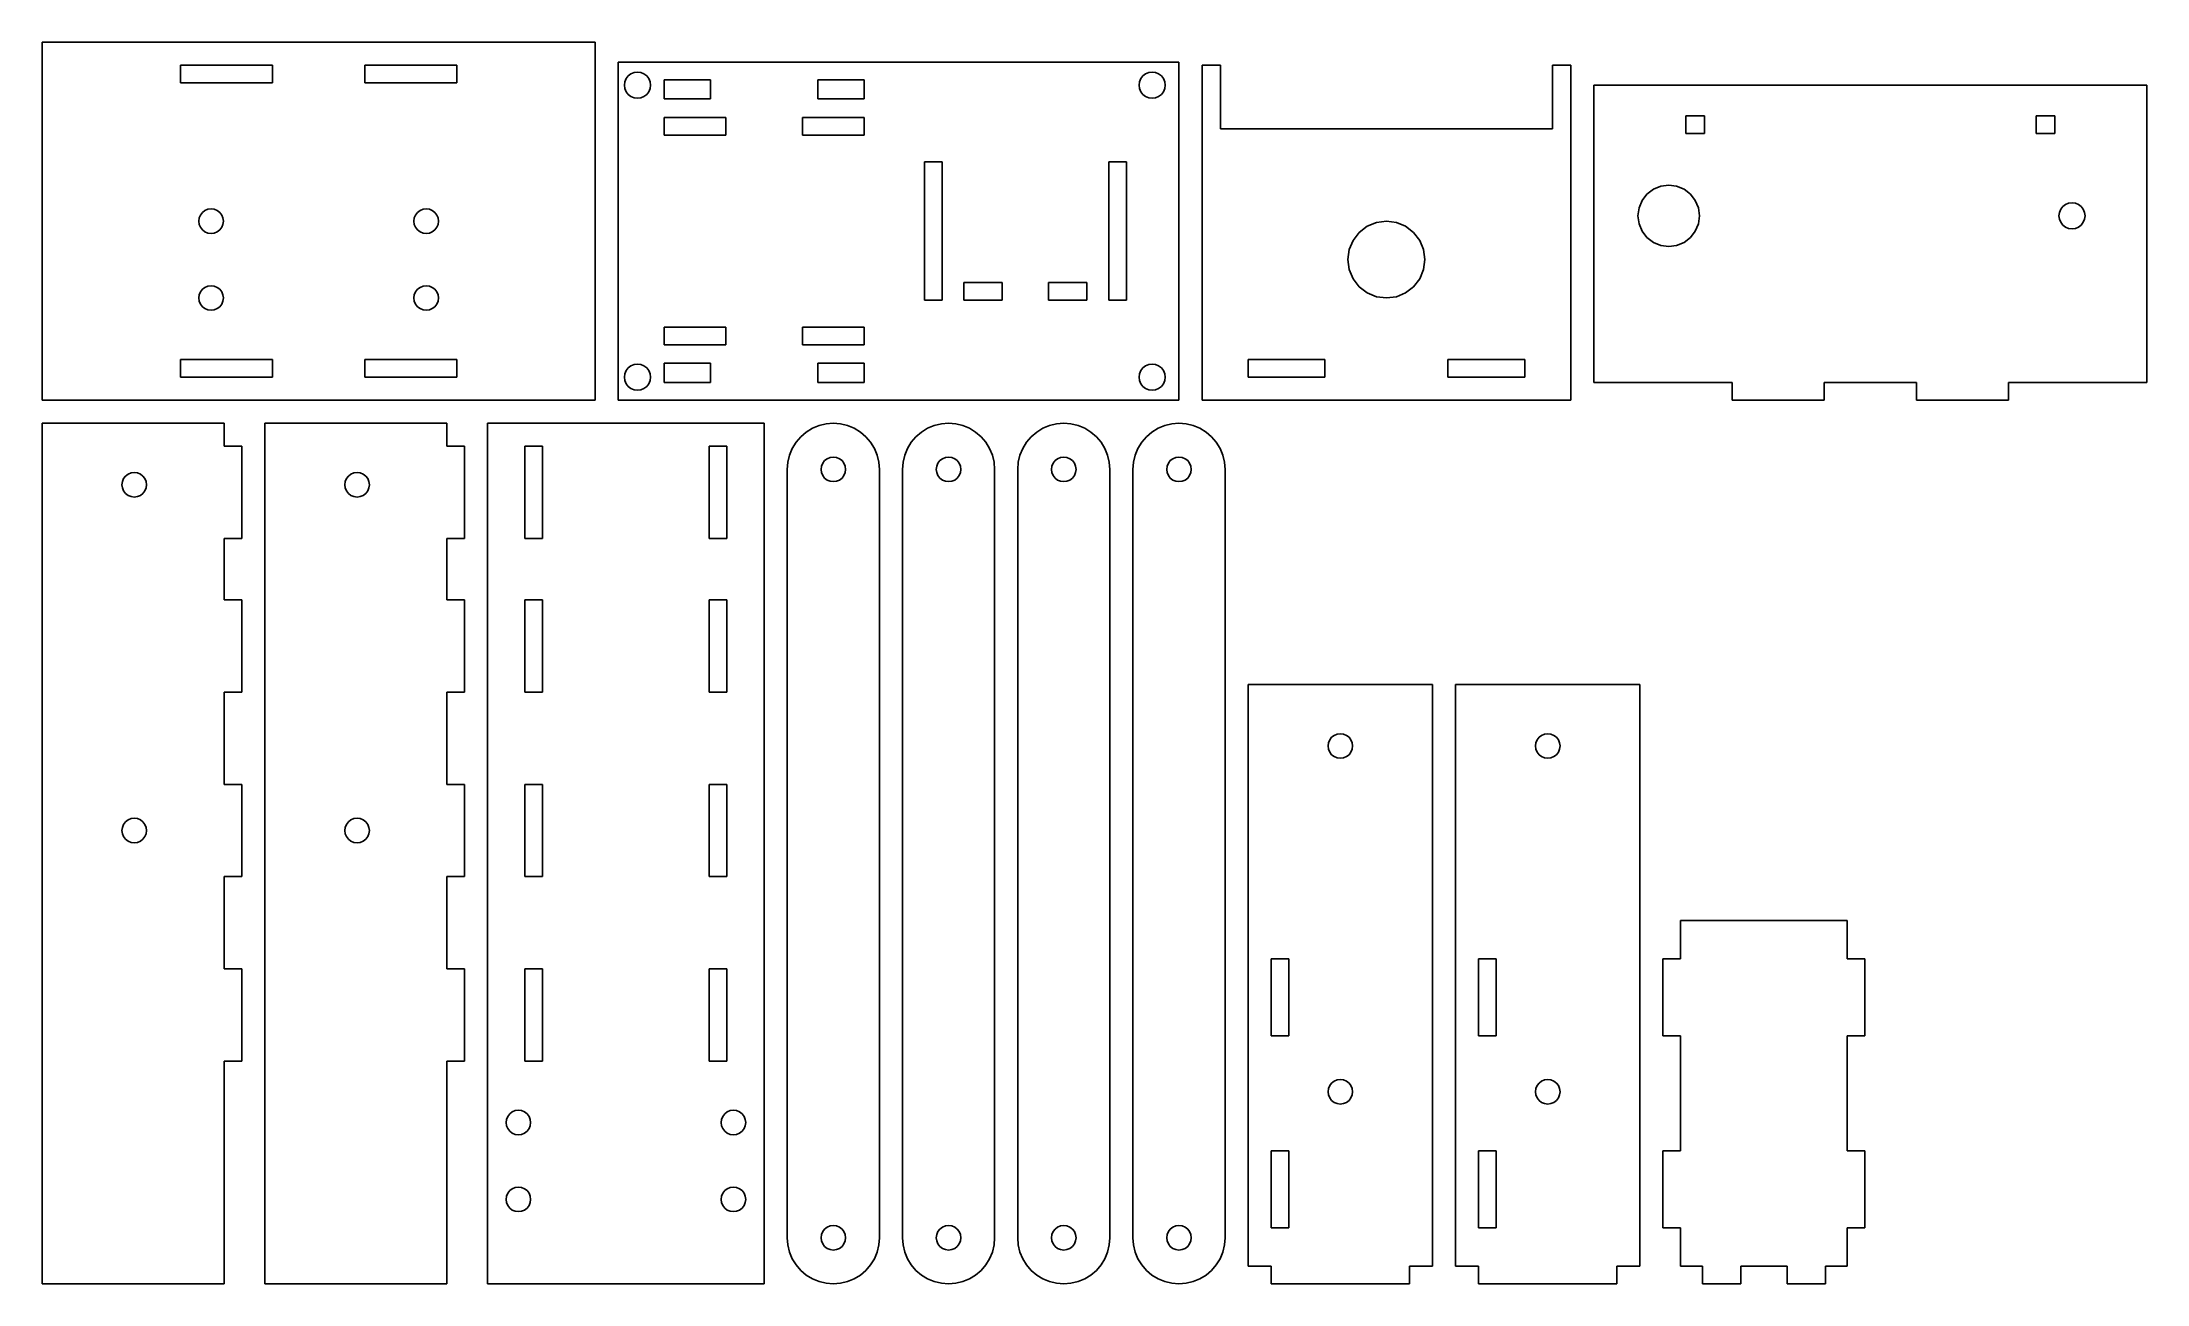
# Model space of a CAD drawing. Header units: metres. Extents: x 5 to 279, y 5 to 167.
import ezdxf

# ---------------------------------------------------------------- set-up
doc = ezdxf.new("R2010")
doc.units = ezdxf.units.M

msp = doc.modelspace()

# ---------------------------------------------------------------- linework, layer by layer
for p, q in [((77, 166.6), (5, 166.6)), ((5, 166.6), (5, 120)), ((77, 120), (77, 166.6)), ((23, 161.3), (23, 163.6)), ((23, 163.6), (35, 163.6)), ((35, 163.6), (35, 161.3)), ((47, 161.3), (47, 163.6)), ((47, 163.6), (59, 163.6)), ((59, 163.6), (59, 161.3)), ((153, 164), (80, 164)), ((80, 164), (80, 120)), ((80.8574, 161.44), (81.0273, 161.85)), ((81.0273, 161.85), (81.2979, 162.202)), ((81.2979, 162.202), (81.6504, 162.473)), ((81.6504, 162.473), (82.0596, 162.643)), ((82.0596, 162.643), (82.5, 162.7)), ((82.5, 162.7), (82.9404, 162.643)), ((82.9404, 162.643), (83.3496, 162.473)), ((83.3496, 162.473), (83.7021, 162.202)), ((83.7021, 162.202), (83.9727, 161.85)), ((83.9727, 161.85), (84.1426, 161.44)), ((86, 159.2), (86, 161.7)), ((86, 161.7), (92, 161.7)), ((92, 161.7), (92, 159.2)), ((106, 159.2), (106, 161.7)), ((106, 161.7), (112, 161.7)), ((112, 161.7), (112, 159.2)), ((147.857, 161.44), (148.027, 161.85)), ((148.027, 161.85), (148.298, 162.202)), ((148.298, 162.202), (148.65, 162.473)), ((148.65, 162.473), (149.06, 162.643)), ((149.06, 162.643), (149.5, 162.7)), ((149.5, 162.7), (149.94, 162.643)), ((149.94, 162.643), (150.35, 162.473)), ((150.35, 162.473), (150.702, 162.202)), ((150.702, 162.202), (150.973, 161.85)), ((150.973, 161.85), (151.143, 161.44)), ((153, 120), (153, 164)), ((158.4, 163.6), (156, 163.6)), ((156, 163.6), (156, 120)), ((158.4, 155.3), (158.4, 163.6)), ((204, 163.6), (201.6, 163.6)), ((201.6, 163.6), (201.6, 155.3)), ((204, 120), (204, 163.6)), ((35, 161.3), (23, 161.3)), ((59, 161.3), (47, 161.3)), ((80.7998, 161), (80.8574, 161.44)), ((80.8574, 160.56), (80.7998, 161)), ((81.0273, 160.15), (80.8574, 160.56)), ((81.2979, 159.798), (81.0273, 160.15)), ((81.6504, 159.527), (81.2979, 159.798)), ((82.0596, 159.357), (81.6504, 159.527)), ((82.5, 159.3), (82.0596, 159.357)), ((82.9404, 159.357), (82.5, 159.3)), ((83.3496, 159.527), (82.9404, 159.357)), ((83.7021, 159.798), (83.3496, 159.527)), ((83.9727, 160.15), (83.7021, 159.798)), ((84.1426, 160.56), (83.9727, 160.15)), ((84.1426, 161.44), (84.2002, 161)), ((84.2002, 161), (84.1426, 160.56)), ((92, 159.2), (86, 159.2)), ((112, 159.2), (106, 159.2)), ((147.8, 161), (147.857, 161.44)), ((147.857, 160.56), (147.8, 161)), ((148.027, 160.15), (147.857, 160.56)), ((148.298, 159.798), (148.027, 160.15)), ((148.65, 159.527), (148.298, 159.798)), ((149.06, 159.357), (148.65, 159.527)), ((149.5, 159.3), (149.06, 159.357)), ((149.94, 159.357), (149.5, 159.3)), ((150.35, 159.527), (149.94, 159.357)), ((150.702, 159.798), (150.35, 159.527)), ((150.973, 160.15), (150.702, 159.798)), ((151.143, 160.56), (150.973, 160.15)), ((151.143, 161.44), (151.2, 161)), ((151.2, 161), (151.143, 160.56)), ((279, 161), (207, 161)), ((207, 161), (207, 122.3)), ((279, 122.3), (279, 161)), ((86, 154.5), (86, 156.8)), ((86, 156.8), (94, 156.8)), ((94, 156.8), (94, 154.5)), ((104, 154.5), (104, 156.8)), ((104, 156.8), (112, 156.8)), ((112, 156.8), (112, 154.5)), ((219, 154.7), (219, 157)), ((219, 157), (221.4, 157)), ((221.4, 157), (221.4, 154.7)), ((264.6, 154.7), (264.6, 157)), ((264.6, 157), (267, 157)), ((267, 157), (267, 154.7)), ((94, 154.5), (86, 154.5)), ((112, 154.5), (104, 154.5)), ((201.6, 155.3), (158.4, 155.3)), ((221.4, 154.7), (219, 154.7)), ((267, 154.7), (264.6, 154.7)), ((119.85, 133), (119.85, 151)), ((119.85, 151), (122.15, 151)), ((122.15, 151), (122.15, 133)), ((143.85, 133), (143.85, 151)), ((143.85, 151), (146.15, 151)), ((146.15, 151), (146.15, 133)), ((215.715, 147.863), (216.75, 148)), ((216.75, 148), (217.785, 147.863)), ((212.887, 145.035), (213.286, 146)), ((213.286, 146), (213.922, 146.828)), ((213.922, 146.828), (214.75, 147.464)), ((214.75, 147.464), (215.715, 147.863)), ((217.785, 147.863), (218.75, 147.464)), ((218.75, 147.464), (219.578, 146.828)), ((219.578, 146.828), (220.214, 146)), ((220.214, 146), (220.613, 145.035)), ((268.048, 145.202), (268.4, 145.473)), ((268.4, 145.473), (268.81, 145.642)), ((268.81, 145.642), (269.25, 145.7)), ((269.25, 145.7), (269.69, 145.642)), ((269.69, 145.642), (270.1, 145.473)), ((270.1, 145.473), (270.452, 145.202)), ((25.4004, 143.3), (25.4541, 143.714)), ((25.4541, 142.886), (25.4004, 143.3)), ((25.4541, 143.714), (25.6143, 144.1)), ((25.6143, 142.5), (25.4541, 142.886)), ((25.6143, 144.1), (25.8682, 144.432)), ((25.8682, 142.168), (25.6143, 142.5)), ((25.8682, 144.432), (26.2002, 144.686)), ((26.2002, 144.686), (26.5859, 144.846)), ((26.5859, 144.846), (27, 144.9)), ((27, 144.9), (27.4141, 144.846)), ((27.4141, 144.846), (27.7998, 144.686)), ((27.7998, 144.686), (28.1318, 144.432)), ((28.1318, 144.432), (28.3857, 144.1)), ((28.3857, 142.5), (28.1318, 142.168)), ((28.3857, 144.1), (28.5459, 143.714)), ((28.5459, 142.886), (28.3857, 142.5)), ((28.5459, 143.714), (28.5996, 143.3)), ((28.5996, 143.3), (28.5459, 142.886)), ((53.4004, 143.3), (53.4541, 143.714)), ((53.4541, 142.886), (53.4004, 143.3)), ((53.4541, 143.714), (53.6143, 144.1)), ((53.6143, 142.5), (53.4541, 142.886)), ((53.6143, 144.1), (53.8682, 144.432)), ((53.8682, 142.168), (53.6143, 142.5)), ((53.8682, 144.432), (54.2002, 144.686)), ((54.2002, 144.686), (54.5859, 144.846)), ((54.5859, 144.846), (55, 144.9)), ((55, 144.9), (55.4141, 144.846)), ((55.4141, 144.846), (55.7998, 144.686)), ((55.7998, 144.686), (56.1318, 144.432)), ((56.1318, 144.432), (56.3857, 144.1)), ((56.3857, 142.5), (56.1318, 142.168)), ((56.3857, 144.1), (56.5459, 143.714)), ((56.5459, 142.886), (56.3857, 142.5)), ((56.5459, 143.714), (56.5996, 143.3)), ((56.5996, 143.3), (56.5459, 142.886)), ((176.465, 141.835), (177.5, 142.63)), ((177.5, 142.63), (178.706, 143.13)), ((178.706, 143.13), (180, 143.3)), ((180, 143.3), (181.294, 143.13)), ((181.294, 143.13), (182.5, 142.63)), ((182.5, 142.63), (183.535, 141.835)), ((212.75, 144), (212.887, 145.035)), ((212.887, 142.965), (212.75, 144)), ((213.286, 142), (212.887, 142.965)), ((220.613, 142.965), (220.214, 142)), ((220.613, 145.035), (220.75, 144)), ((220.75, 144), (220.613, 142.965)), ((267.55, 144), (267.607, 144.44)), ((267.607, 143.56), (267.55, 144)), ((267.607, 144.44), (267.777, 144.85)), ((267.777, 143.15), (267.607, 143.56)), ((267.777, 144.85), (268.048, 145.202)), ((268.048, 142.798), (267.777, 143.15)), ((268.4, 142.527), (268.048, 142.798)), ((268.81, 142.358), (268.4, 142.527)), ((270.1, 142.527), (269.69, 142.358)), ((270.452, 142.798), (270.1, 142.527)), ((270.452, 145.202), (270.723, 144.85)), ((270.723, 143.15), (270.452, 142.798)), ((270.723, 144.85), (270.893, 144.44)), ((270.893, 143.56), (270.723, 143.15)), ((270.893, 144.44), (270.95, 144)), ((270.95, 144), (270.893, 143.56)), ((26.2002, 141.914), (25.8682, 142.168)), ((26.5859, 141.754), (26.2002, 141.914)), ((27, 141.7), (26.5859, 141.754)), ((27.4141, 141.754), (27, 141.7)), ((27.7998, 141.914), (27.4141, 141.754)), ((28.1318, 142.168), (27.7998, 141.914)), ((54.2002, 141.914), (53.8682, 142.168)), ((54.5859, 141.754), (54.2002, 141.914)), ((55, 141.7), (54.5859, 141.754)), ((55.4141, 141.754), (55, 141.7)), ((55.7998, 141.914), (55.4141, 141.754)), ((56.1318, 142.168), (55.7998, 141.914)), ((175.17, 139.594), (175.67, 140.8)), ((175.67, 140.8), (176.465, 141.835)), ((183.535, 141.835), (184.33, 140.8)), ((184.33, 140.8), (184.83, 139.594)), ((213.922, 141.172), (213.286, 142)), ((214.75, 140.536), (213.922, 141.172)), ((215.715, 140.137), (214.75, 140.536)), ((216.75, 140), (215.715, 140.137)), ((217.785, 140.137), (216.75, 140)), ((218.75, 140.536), (217.785, 140.137)), ((219.578, 141.172), (218.75, 140.536)), ((220.214, 142), (219.578, 141.172)), ((269.25, 142.3), (268.81, 142.358)), ((269.69, 142.358), (269.25, 142.3)), ((175, 138.3), (175.17, 139.594)), ((175.17, 137.006), (175, 138.3)), ((175.67, 135.8), (175.17, 137.006)), ((184.83, 137.006), (184.33, 135.8)), ((184.83, 139.594), (185, 138.3)), ((185, 138.3), (184.83, 137.006)), ((25.6143, 134.1), (25.8682, 134.432)), ((25.8682, 134.432), (26.2002, 134.686)), ((26.2002, 134.686), (26.5859, 134.846)), ((26.5859, 134.846), (27, 134.9)), ((27, 134.9), (27.4141, 134.846)), ((27.4141, 134.846), (27.7998, 134.686)), ((27.7998, 134.686), (28.1318, 134.432)), ((28.1318, 134.432), (28.3857, 134.1)), ((53.6143, 134.1), (53.8682, 134.432)), ((53.8682, 134.432), (54.2002, 134.686)), ((54.2002, 134.686), (54.5859, 134.846)), ((54.5859, 134.846), (55, 134.9)), ((55, 134.9), (55.4141, 134.846)), ((55.4141, 134.846), (55.7998, 134.686)), ((55.7998, 134.686), (56.1318, 134.432)), ((56.1318, 134.432), (56.3857, 134.1)), ((125, 133), (125, 135.3)), ((125, 135.3), (130, 135.3)), ((130, 135.3), (130, 133)), ((136, 133), (136, 135.3)), ((136, 135.3), (141, 135.3)), ((141, 135.3), (141, 133)), ((176.465, 134.765), (175.67, 135.8)), ((177.5, 133.97), (176.465, 134.765)), ((183.535, 134.765), (182.5, 133.97)), ((184.33, 135.8), (183.535, 134.765)), ((25.4004, 133.3), (25.4541, 133.714)), ((25.4541, 132.886), (25.4004, 133.3)), ((25.4541, 133.714), (25.6143, 134.1)), ((25.6143, 132.5), (25.4541, 132.886)), ((25.8682, 132.168), (25.6143, 132.5)), ((26.2002, 131.914), (25.8682, 132.168)), ((26.5859, 131.754), (26.2002, 131.914)), ((27, 131.7), (26.5859, 131.754)), ((27.4141, 131.754), (27, 131.7)), ((27.7998, 131.914), (27.4141, 131.754)), ((28.1318, 132.168), (27.7998, 131.914)), ((28.3857, 132.5), (28.1318, 132.168)), ((28.3857, 134.1), (28.5459, 133.714)), ((28.5459, 132.886), (28.3857, 132.5)), ((28.5459, 133.714), (28.5996, 133.3)), ((28.5996, 133.3), (28.5459, 132.886)), ((53.4004, 133.3), (53.4541, 133.714)), ((53.4541, 132.886), (53.4004, 133.3)), ((53.4541, 133.714), (53.6143, 134.1)), ((53.6143, 132.5), (53.4541, 132.886)), ((53.8682, 132.168), (53.6143, 132.5)), ((54.2002, 131.914), (53.8682, 132.168)), ((54.5859, 131.754), (54.2002, 131.914)), ((55, 131.7), (54.5859, 131.754)), ((55.4141, 131.754), (55, 131.7)), ((55.7998, 131.914), (55.4141, 131.754)), ((56.1318, 132.168), (55.7998, 131.914)), ((56.3857, 132.5), (56.1318, 132.168)), ((56.3857, 134.1), (56.5459, 133.714)), ((56.5459, 132.886), (56.3857, 132.5)), ((56.5459, 133.714), (56.5996, 133.3)), ((56.5996, 133.3), (56.5459, 132.886)), ((122.15, 133), (119.85, 133)), ((130, 133), (125, 133)), ((141, 133), (136, 133)), ((146.15, 133), (143.85, 133)), ((178.706, 133.47), (177.5, 133.97)), ((180, 133.3), (178.706, 133.47)), ((181.294, 133.47), (180, 133.3)), ((182.5, 133.97), (181.294, 133.47)), ((86, 127.2), (86, 129.5)), ((86, 129.5), (94, 129.5)), ((94, 129.5), (94, 127.2)), ((104, 127.2), (104, 129.5)), ((104, 129.5), (112, 129.5)), ((112, 129.5), (112, 127.2)), ((94, 127.2), (86, 127.2)), ((112, 127.2), (104, 127.2)), ((23, 123), (23, 125.3)), ((23, 125.3), (35, 125.3)), ((35, 125.3), (35, 123)), ((47, 123), (47, 125.3)), ((47, 125.3), (59, 125.3)), ((59, 125.3), (59, 123)), ((80.7998, 123), (80.8574, 123.44)), ((80.8574, 123.44), (81.0273, 123.85)), ((81.0273, 123.85), (81.2979, 124.202)), ((81.2979, 124.202), (81.6504, 124.473)), ((81.6504, 124.473), (82.0596, 124.643)), ((82.0596, 124.643), (82.5, 124.7)), ((82.5, 124.7), (82.9404, 124.643)), ((82.9404, 124.643), (83.3496, 124.473)), ((83.3496, 124.473), (83.7021, 124.202)), ((83.7021, 124.202), (83.9727, 123.85)), ((83.9727, 123.85), (84.1426, 123.44)), ((84.1426, 123.44), (84.2002, 123)), ((86, 122.3), (86, 124.8)), ((86, 124.8), (92, 124.8)), ((92, 124.8), (92, 122.3)), ((106, 122.3), (106, 124.8)), ((106, 124.8), (112, 124.8)), ((112, 124.8), (112, 122.3)), ((147.8, 123), (147.857, 123.44)), ((147.857, 123.44), (148.027, 123.85)), ((148.027, 123.85), (148.298, 124.202)), ((148.298, 124.202), (148.65, 124.473)), ((148.65, 124.473), (149.06, 124.643)), ((149.06, 124.643), (149.5, 124.7)), ((149.5, 124.7), (149.94, 124.643)), ((149.94, 124.643), (150.35, 124.473)), ((150.35, 124.473), (150.702, 124.202)), ((150.702, 124.202), (150.973, 123.85)), ((150.973, 123.85), (151.143, 123.44)), ((151.143, 123.44), (151.2, 123)), ((162, 123), (162, 125.3)), ((162, 125.3), (172, 125.3)), ((172, 125.3), (172, 123)), ((188, 123), (188, 125.3)), ((188, 125.3), (198, 125.3)), ((198, 125.3), (198, 123)), ((35, 123), (23, 123)), ((59, 123), (47, 123)), ((80.8574, 122.56), (80.7998, 123)), ((81.0273, 122.15), (80.8574, 122.56)), ((81.2979, 121.798), (81.0273, 122.15)), ((81.6504, 121.527), (81.2979, 121.798)), ((82.0596, 121.357), (81.6504, 121.527)), ((82.5, 121.3), (82.0596, 121.357)), ((82.9404, 121.357), (82.5, 121.3)), ((83.3496, 121.527), (82.9404, 121.357)), ((83.7021, 121.798), (83.3496, 121.527)), ((83.9727, 122.15), (83.7021, 121.798)), ((84.1426, 122.56), (83.9727, 122.15)), ((84.2002, 123), (84.1426, 122.56)), ((92, 122.3), (86, 122.3)), ((112, 122.3), (106, 122.3)), ((147.857, 122.56), (147.8, 123)), ((148.027, 122.15), (147.857, 122.56)), ((148.298, 121.798), (148.027, 122.15)), ((148.65, 121.527), (148.298, 121.798)), ((149.06, 121.357), (148.65, 121.527)), ((149.5, 121.3), (149.06, 121.357)), ((149.94, 121.357), (149.5, 121.3)), ((150.35, 121.527), (149.94, 121.357)), ((150.702, 121.798), (150.35, 121.527)), ((150.973, 122.15), (150.702, 121.798)), ((151.143, 122.56), (150.973, 122.15)), ((151.2, 123), (151.143, 122.56)), ((172, 123), (162, 123)), ((198, 123), (188, 123)), ((207, 122.3), (225, 122.3)), ((225, 122.3), (225, 120)), ((237, 122.3), (249, 122.3)), ((237, 120), (237, 122.3)), ((249, 122.3), (249, 120)), ((261, 120), (261, 122.3)), ((261, 122.3), (279, 122.3)), ((5, 120), (77, 120)), ((80, 120), (153, 120)), ((156, 120), (204, 120)), ((225, 120), (237, 120)), ((249, 120), (261, 120)), ((28.7002, 117), (5, 117)), ((5, 117), (5, 5)), ((28.7002, 114), (28.7002, 117)), ((57.7002, 117), (34, 117)), ((34, 117), (34, 5)), ((57.7002, 114), (57.7002, 117)), ((99, 117), (63, 117)), ((63, 117), (63, 5)), ((99, 5), (99, 117)), ((103.758, 115.243), (103.146, 114.527)), ((104.474, 115.854), (103.758, 115.243)), ((105.276, 116.346), (104.474, 115.854)), ((106.146, 116.706), (105.276, 116.346)), ((107.062, 116.926), (106.146, 116.706)), ((108, 117), (107.062, 116.926)), ((108.938, 116.926), (108, 117)), ((109.854, 116.706), (108.938, 116.926)), ((110.724, 116.346), (109.854, 116.706)), ((111.526, 115.854), (110.724, 116.346)), ((112.242, 115.243), (111.526, 115.854)), ((112.854, 114.527), (112.242, 115.243)), ((118.758, 115.243), (118.146, 114.527)), ((119.474, 115.854), (118.758, 115.243)), ((120.276, 116.346), (119.474, 115.854)), ((121.146, 116.706), (120.276, 116.346)), ((122.062, 116.926), (121.146, 116.706)), ((123, 117), (122.062, 116.926)), ((123.938, 116.926), (123, 117)), ((124.854, 116.706), (123.938, 116.926)), ((125.724, 116.346), (124.854, 116.706)), ((126.526, 115.854), (125.724, 116.346)), ((127.242, 115.243), (126.526, 115.854)), ((127.854, 114.527), (127.242, 115.243)), ((133.758, 115.243), (133.146, 114.527)), ((134.474, 115.854), (133.758, 115.243)), ((135.276, 116.346), (134.474, 115.854)), ((136.146, 116.706), (135.276, 116.346)), ((137.062, 116.926), (136.146, 116.706)), ((138, 117), (137.062, 116.926)), ((138.938, 116.926), (138, 117)), ((139.854, 116.706), (138.938, 116.926)), ((140.724, 116.346), (139.854, 116.706)), ((141.526, 115.854), (140.724, 116.346)), ((142.242, 115.243), (141.526, 115.854)), ((142.854, 114.527), (142.242, 115.243)), ((148.758, 115.243), (148.146, 114.527)), ((149.474, 115.854), (148.758, 115.243)), ((150.276, 116.346), (149.474, 115.854)), ((151.146, 116.706), (150.276, 116.346)), ((152.062, 116.926), (151.146, 116.706)), ((153, 117), (152.062, 116.926)), ((153.938, 116.926), (153, 117)), ((154.854, 116.706), (153.938, 116.926)), ((155.724, 116.346), (154.854, 116.706)), ((156.526, 115.854), (155.724, 116.346)), ((157.242, 115.243), (156.526, 115.854)), ((157.854, 114.527), (157.242, 115.243)), ((31, 114), (28.7002, 114)), ((31, 102), (31, 114)), ((60, 114), (57.7002, 114)), ((60, 102), (60, 114)), ((67.8496, 102), (67.8496, 114)), ((67.8496, 114), (70.1504, 114)), ((70.1504, 114), (70.1504, 102)), ((91.8496, 102), (91.8496, 114)), ((91.8496, 114), (94.1504, 114)), ((94.1504, 114), (94.1504, 102)), ((102.294, 112.854), (102.074, 111.939)), ((102.654, 113.724), (102.294, 112.854)), ((103.146, 114.527), (102.654, 113.724)), ((106.868, 112.131), (107.2, 112.386)), ((107.2, 112.386), (107.586, 112.545)), ((107.586, 112.545), (108, 112.6)), ((108, 112.6), (108.414, 112.545)), ((108.414, 112.545), (108.8, 112.386)), ((108.8, 112.386), (109.132, 112.131)), ((113.346, 113.724), (112.854, 114.527)), ((113.706, 112.854), (113.346, 113.724)), ((113.926, 111.939), (113.706, 112.854)), ((117.294, 112.854), (117.074, 111.939)), ((117.654, 113.724), (117.294, 112.854)), ((118.146, 114.527), (117.654, 113.724)), ((121.868, 112.131), (122.2, 112.386)), ((122.2, 112.386), (122.586, 112.545)), ((122.586, 112.545), (123, 112.6)), ((123, 112.6), (123.414, 112.545)), ((123.414, 112.545), (123.8, 112.386)), ((123.8, 112.386), (124.132, 112.131)), ((128.346, 113.724), (127.854, 114.527)), ((128.706, 112.854), (128.346, 113.724)), ((128.926, 111.939), (128.706, 112.854)), ((132.294, 112.854), (132.074, 111.939)), ((132.654, 113.724), (132.294, 112.854)), ((133.146, 114.527), (132.654, 113.724)), ((136.868, 112.131), (137.2, 112.386)), ((137.2, 112.386), (137.586, 112.545)), ((137.586, 112.545), (138, 112.6)), ((138, 112.6), (138.414, 112.545)), ((138.414, 112.545), (138.8, 112.386)), ((138.8, 112.386), (139.132, 112.131)), ((143.346, 113.724), (142.854, 114.527)), ((143.706, 112.854), (143.346, 113.724)), ((143.926, 111.939), (143.706, 112.854)), ((147.294, 112.854), (147.074, 111.939)), ((147.654, 113.724), (147.294, 112.854)), ((148.146, 114.527), (147.654, 113.724)), ((151.868, 112.131), (152.2, 112.386)), ((152.2, 112.386), (152.586, 112.545)), ((152.586, 112.545), (153, 112.6)), ((153, 112.6), (153.414, 112.545)), ((153.414, 112.545), (153.8, 112.386)), ((153.8, 112.386), (154.132, 112.131)), ((158.346, 113.724), (157.854, 114.527)), ((158.706, 112.854), (158.346, 113.724)), ((158.926, 111.939), (158.706, 112.854)), ((15.4541, 109.414), (15.6143, 109.8)), ((15.6143, 109.8), (15.8682, 110.132)), ((15.8682, 110.132), (16.2002, 110.386)), ((16.2002, 110.386), (16.5859, 110.546)), ((16.5859, 110.546), (17, 110.6)), ((17, 110.6), (17.4141, 110.546)), ((17.4141, 110.546), (17.7998, 110.386)), ((17.7998, 110.386), (18.1318, 110.132)), ((18.1318, 110.132), (18.3857, 109.8)), ((18.3857, 109.8), (18.5459, 109.414)), ((44.4541, 109.414), (44.6143, 109.8)), ((44.6143, 109.8), (44.8682, 110.132)), ((44.8682, 110.132), (45.2002, 110.386)), ((45.2002, 110.386), (45.5859, 110.546)), ((45.5859, 110.546), (46, 110.6)), ((46, 110.6), (46.4141, 110.546)), ((46.4141, 110.546), (46.7998, 110.386)), ((46.7998, 110.386), (47.1318, 110.132)), ((47.1318, 110.132), (47.3857, 109.8)), ((47.3857, 109.8), (47.5459, 109.414)), ((102.074, 111.939), (102, 111)), ((102, 111), (102, 11)), ((106.4, 111), (106.454, 111.414)), ((106.454, 110.586), (106.4, 111)), ((106.454, 111.414), (106.614, 111.8)), ((106.614, 110.2), (106.454, 110.586)), ((106.614, 111.8), (106.868, 112.131)), ((106.868, 109.868), (106.614, 110.2)), ((107.2, 109.614), (106.868, 109.868)), ((107.586, 109.454), (107.2, 109.614)), ((108.8, 109.614), (108.414, 109.454)), ((109.132, 109.868), (108.8, 109.614)), ((109.132, 112.131), (109.386, 111.8)), ((109.386, 110.2), (109.132, 109.868)), ((109.386, 111.8), (109.546, 111.414)), ((109.546, 110.586), (109.386, 110.2)), ((109.546, 111.414), (109.6, 111)), ((109.6, 111), (109.546, 110.586)), ((114, 111), (113.926, 111.939)), ((114, 11), (114, 111)), ((117.074, 111.939), (117, 111)), ((117, 111), (117, 11)), ((121.4, 111), (121.454, 111.414)), ((121.454, 110.586), (121.4, 111)), ((121.454, 111.414), (121.614, 111.8)), ((121.614, 110.2), (121.454, 110.586)), ((121.614, 111.8), (121.868, 112.131)), ((121.868, 109.868), (121.614, 110.2)), ((122.2, 109.614), (121.868, 109.868)), ((122.586, 109.454), (122.2, 109.614)), ((123.8, 109.614), (123.414, 109.454)), ((124.132, 109.868), (123.8, 109.614)), ((124.132, 112.131), (124.386, 111.8)), ((124.386, 110.2), (124.132, 109.868)), ((124.386, 111.8), (124.546, 111.414)), ((124.546, 110.586), (124.386, 110.2)), ((124.546, 111.414), (124.6, 111)), ((124.6, 111), (124.546, 110.586)), ((129, 111), (128.926, 111.939)), ((129, 11), (129, 111)), ((132.074, 111.939), (132, 111)), ((132, 111), (132, 11)), ((136.4, 111), (136.454, 111.414)), ((136.454, 110.586), (136.4, 111)), ((136.454, 111.414), (136.614, 111.8)), ((136.614, 110.2), (136.454, 110.586)), ((136.614, 111.8), (136.868, 112.131)), ((136.868, 109.868), (136.614, 110.2)), ((137.2, 109.614), (136.868, 109.868)), ((137.586, 109.454), (137.2, 109.614)), ((138.8, 109.614), (138.414, 109.454)), ((139.132, 109.868), (138.8, 109.614)), ((139.132, 112.131), (139.386, 111.8)), ((139.386, 110.2), (139.132, 109.868)), ((139.386, 111.8), (139.546, 111.414)), ((139.546, 110.586), (139.386, 110.2)), ((139.546, 111.414), (139.6, 111)), ((139.6, 111), (139.546, 110.586)), ((144, 111), (143.926, 111.939)), ((144, 11), (144, 111)), ((147.074, 111.939), (147, 111)), ((147, 111), (147, 11)), ((151.4, 111), (151.454, 111.414)), ((151.454, 110.586), (151.4, 111)), ((151.454, 111.414), (151.614, 111.8)), ((151.614, 110.2), (151.454, 110.586)), ((151.614, 111.8), (151.868, 112.131)), ((151.868, 109.868), (151.614, 110.2)), ((152.2, 109.614), (151.868, 109.868)), ((152.586, 109.454), (152.2, 109.614)), ((153.8, 109.614), (153.414, 109.454)), ((154.132, 109.868), (153.8, 109.614)), ((154.132, 112.131), (154.386, 111.8)), ((154.386, 110.2), (154.132, 109.868)), ((154.386, 111.8), (154.546, 111.414)), ((154.546, 110.586), (154.386, 110.2)), ((154.546, 111.414), (154.6, 111)), ((154.6, 111), (154.546, 110.586)), ((159, 111), (158.926, 111.939)), ((159, 11), (159, 111)), ((15.4004, 109), (15.4541, 109.414)), ((15.4541, 108.586), (15.4004, 109)), ((15.6143, 108.2), (15.4541, 108.586)), ((15.8682, 107.868), (15.6143, 108.2)), ((16.2002, 107.614), (15.8682, 107.868)), ((16.5859, 107.454), (16.2002, 107.614)), ((17, 107.4), (16.5859, 107.454)), ((17.4141, 107.454), (17, 107.4)), ((17.7998, 107.614), (17.4141, 107.454)), ((18.1318, 107.868), (17.7998, 107.614)), ((18.3857, 108.2), (18.1318, 107.868)), ((18.5459, 108.586), (18.3857, 108.2)), ((18.5459, 109.414), (18.5996, 109)), ((18.5996, 109), (18.5459, 108.586)), ((44.4004, 109), (44.4541, 109.414)), ((44.4541, 108.586), (44.4004, 109)), ((44.6143, 108.2), (44.4541, 108.586)), ((44.8682, 107.868), (44.6143, 108.2)), ((45.2002, 107.614), (44.8682, 107.868)), ((45.5859, 107.454), (45.2002, 107.614)), ((46, 107.4), (45.5859, 107.454)), ((46.4141, 107.454), (46, 107.4)), ((46.7998, 107.614), (46.4141, 107.454)), ((47.1318, 107.868), (46.7998, 107.614)), ((47.3857, 108.2), (47.1318, 107.868)), ((47.5459, 108.586), (47.3857, 108.2)), ((47.5459, 109.414), (47.5996, 109)), ((47.5996, 109), (47.5459, 108.586)), ((108, 109.4), (107.586, 109.454)), ((108.414, 109.454), (108, 109.4)), ((123, 109.4), (122.586, 109.454)), ((123.414, 109.454), (123, 109.4)), ((138, 109.4), (137.586, 109.454)), ((138.414, 109.454), (138, 109.4)), ((153, 109.4), (152.586, 109.454)), ((153.414, 109.454), (153, 109.4)), ((28.7002, 94), (28.7002, 102)), ((28.7002, 102), (31, 102)), ((57.7002, 94), (57.7002, 102)), ((57.7002, 102), (60, 102)), ((70.1504, 102), (67.8496, 102)), ((94.1504, 102), (91.8496, 102)), ((31, 94), (28.7002, 94)), ((31, 82), (31, 94)), ((60, 94), (57.7002, 94)), ((60, 82), (60, 94)), ((67.8496, 82), (67.8496, 94)), ((67.8496, 94), (70.1504, 94)), ((70.1504, 94), (70.1504, 82)), ((91.8496, 82), (91.8496, 94)), ((91.8496, 94), (94.1504, 94)), ((94.1504, 94), (94.1504, 82)), ((186, 83), (162, 83)), ((162, 83), (162, 7.2998)), ((186, 7.2998), (186, 83)), ((213, 83), (189, 83)), ((189, 83), (189, 7.2998)), ((213, 7.2998), (213, 83)), ((28.7002, 70), (28.7002, 82)), ((28.7002, 82), (31, 82)), ((57.7002, 70), (57.7002, 82)), ((57.7002, 82), (60, 82)), ((70.1504, 82), (67.8496, 82)), ((94.1504, 82), (91.8496, 82)), ((172.4, 75), (172.454, 75.4141)), ((172.454, 74.5859), (172.4, 75)), ((172.454, 75.4141), (172.614, 75.7998)), ((172.614, 74.2002), (172.454, 74.5859)), ((172.614, 75.7998), (172.868, 76.1309)), ((172.868, 73.8691), (172.614, 74.2002)), ((172.868, 76.1309), (173.2, 76.3857)), ((173.2, 76.3857), (173.586, 76.5449)), ((173.586, 76.5449), (174, 76.5996)), ((174, 76.5996), (174.414, 76.5449)), ((174.414, 76.5449), (174.8, 76.3857)), ((174.8, 76.3857), (175.132, 76.1309)), ((175.132, 76.1309), (175.386, 75.7998)), ((175.386, 74.2002), (175.132, 73.8691)), ((175.386, 75.7998), (175.546, 75.4141)), ((175.546, 74.5859), (175.386, 74.2002)), ((175.546, 75.4141), (175.6, 75)), ((175.6, 75), (175.546, 74.5859)), ((199.4, 75), (199.454, 75.4141)), ((199.454, 74.5859), (199.4, 75)), ((199.454, 75.4141), (199.614, 75.7998)), ((199.614, 74.2002), (199.454, 74.5859)), ((199.614, 75.7998), (199.868, 76.1309)), ((199.868, 73.8691), (199.614, 74.2002)), ((199.868, 76.1309), (200.2, 76.3857)), ((200.2, 76.3857), (200.586, 76.5449)), ((200.586, 76.5449), (201, 76.5996)), ((201, 76.5996), (201.414, 76.5449)), ((201.414, 76.5449), (201.8, 76.3857)), ((201.8, 76.3857), (202.132, 76.1309)), ((202.132, 76.1309), (202.386, 75.7998)), ((202.386, 74.2002), (202.132, 73.8691)), ((202.386, 75.7998), (202.546, 75.4141)), ((202.546, 74.5859), (202.386, 74.2002)), ((202.546, 75.4141), (202.6, 75)), ((202.6, 75), (202.546, 74.5859)), ((173.2, 73.6143), (172.868, 73.8691)), ((173.586, 73.4551), (173.2, 73.6143)), ((174, 73.4004), (173.586, 73.4551)), ((174.414, 73.4551), (174, 73.4004)), ((174.8, 73.6143), (174.414, 73.4551)), ((175.132, 73.8691), (174.8, 73.6143)), ((200.2, 73.6143), (199.868, 73.8691)), ((200.586, 73.4551), (200.2, 73.6143)), ((201, 73.4004), (200.586, 73.4551)), ((201.414, 73.4551), (201, 73.4004)), ((201.8, 73.6143), (201.414, 73.4551)), ((202.132, 73.8691), (201.8, 73.6143)), ((31, 70), (28.7002, 70)), ((31, 58), (31, 70)), ((60, 70), (57.7002, 70)), ((60, 58), (60, 70)), ((67.8496, 58), (67.8496, 70)), ((67.8496, 70), (70.1504, 70)), ((70.1504, 70), (70.1504, 58)), ((91.8496, 58), (91.8496, 70)), ((91.8496, 70), (94.1504, 70)), ((94.1504, 70), (94.1504, 58)), ((15.4004, 64), (15.4541, 64.4141)), ((15.4541, 63.5859), (15.4004, 64)), ((15.4541, 64.4141), (15.6143, 64.7998)), ((15.6143, 63.2002), (15.4541, 63.5859)), ((15.6143, 64.7998), (15.8682, 65.1318)), ((15.8682, 62.8682), (15.6143, 63.2002)), ((15.8682, 65.1318), (16.2002, 65.3857)), ((16.2002, 65.3857), (16.5859, 65.5459)), ((16.5859, 65.5459), (17, 65.5996)), ((17, 65.5996), (17.4141, 65.5459)), ((17.4141, 65.5459), (17.7998, 65.3857)), ((17.7998, 65.3857), (18.1318, 65.1318)), ((18.1318, 65.1318), (18.3857, 64.7998)), ((18.3857, 63.2002), (18.1318, 62.8682)), ((18.3857, 64.7998), (18.5459, 64.4141)), ((18.5459, 63.5859), (18.3857, 63.2002)), ((18.5459, 64.4141), (18.5996, 64)), ((18.5996, 64), (18.5459, 63.5859)), ((44.4004, 64), (44.4541, 64.4141)), ((44.4541, 63.5859), (44.4004, 64)), ((44.4541, 64.4141), (44.6143, 64.7998)), ((44.6143, 63.2002), (44.4541, 63.5859)), ((44.6143, 64.7998), (44.8682, 65.1318)), ((44.8682, 62.8682), (44.6143, 63.2002)), ((44.8682, 65.1318), (45.2002, 65.3857)), ((45.2002, 65.3857), (45.5859, 65.5459)), ((45.5859, 65.5459), (46, 65.5996)), ((46, 65.5996), (46.4141, 65.5459)), ((46.4141, 65.5459), (46.7998, 65.3857)), ((46.7998, 65.3857), (47.1318, 65.1318)), ((47.1318, 65.1318), (47.3857, 64.7998)), ((47.3857, 63.2002), (47.1318, 62.8682)), ((47.3857, 64.7998), (47.5459, 64.4141)), ((47.5459, 63.5859), (47.3857, 63.2002)), ((47.5459, 64.4141), (47.5996, 64)), ((47.5996, 64), (47.5459, 63.5859)), ((16.2002, 62.6143), (15.8682, 62.8682)), ((16.5859, 62.4541), (16.2002, 62.6143)), ((17, 62.4004), (16.5859, 62.4541)), ((17.4141, 62.4541), (17, 62.4004)), ((17.7998, 62.6143), (17.4141, 62.4541)), ((18.1318, 62.8682), (17.7998, 62.6143)), ((45.2002, 62.6143), (44.8682, 62.8682)), ((45.5859, 62.4541), (45.2002, 62.6143)), ((46, 62.4004), (45.5859, 62.4541)), ((46.4141, 62.4541), (46, 62.4004)), ((46.7998, 62.6143), (46.4141, 62.4541)), ((47.1318, 62.8682), (46.7998, 62.6143)), ((28.7002, 46), (28.7002, 58)), ((28.7002, 58), (31, 58)), ((57.7002, 46), (57.7002, 58)), ((57.7002, 58), (60, 58)), ((70.1504, 58), (67.8496, 58)), ((94.1504, 58), (91.8496, 58)), ((240, 52.2998), (218.3, 52.2998)), ((218.3, 52.2998), (218.3, 47.2998)), ((240, 47.2998), (240, 52.2998)), ((165, 37.2998), (165, 47.2998)), ((165, 47.2998), (167.3, 47.2998)), ((167.3, 47.2998), (167.3, 37.2998)), ((192, 37.2998), (192, 47.2998)), ((192, 47.2998), (194.3, 47.2998)), ((194.3, 47.2998), (194.3, 37.2998)), ((218.3, 47.2998), (216, 47.2998)), ((216, 47.2998), (216, 37.2998)), ((242.3, 47.2998), (240, 47.2998)), ((242.3, 37.2998), (242.3, 47.2998)), ((31, 46), (28.7002, 46)), ((31, 34), (31, 46)), ((60, 46), (57.7002, 46)), ((60, 34), (60, 46)), ((67.8496, 34), (67.8496, 46)), ((67.8496, 46), (70.1504, 46)), ((70.1504, 46), (70.1504, 34)), ((91.8496, 34), (91.8496, 46)), ((91.8496, 46), (94.1504, 46)), ((94.1504, 46), (94.1504, 34)), ((167.3, 37.2998), (165, 37.2998)), ((194.3, 37.2998), (192, 37.2998)), ((216, 37.2998), (218.3, 37.2998)), ((218.3, 37.2998), (218.3, 22.2998)), ((240, 22.2998), (240, 37.2998)), ((240, 37.2998), (242.3, 37.2998)), ((28.7002, 34), (31, 34)), ((28.7002, 5), (28.7002, 34)), ((57.7002, 34), (60, 34)), ((57.7002, 5), (57.7002, 34)), ((70.1504, 34), (67.8496, 34)), ((94.1504, 34), (91.8496, 34)), ((172.4, 30), (172.454, 30.4141)), ((172.454, 30.4141), (172.614, 30.7998)), ((172.614, 30.7998), (172.868, 31.1318)), ((172.868, 31.1318), (173.2, 31.3857)), ((173.2, 31.3857), (173.586, 31.5459)), ((173.586, 31.5459), (174, 31.5996)), ((174, 31.5996), (174.414, 31.5459)), ((174.414, 31.5459), (174.8, 31.3857)), ((174.8, 31.3857), (175.132, 31.1318)), ((175.132, 31.1318), (175.386, 30.7998)), ((175.386, 30.7998), (175.546, 30.4141)), ((175.546, 30.4141), (175.6, 30)), ((199.4, 30), (199.454, 30.4141)), ((199.454, 30.4141), (199.614, 30.7998)), ((199.614, 30.7998), (199.868, 31.1318)), ((199.868, 31.1318), (200.2, 31.3857)), ((200.2, 31.3857), (200.586, 31.5459)), ((200.586, 31.5459), (201, 31.5996)), ((201, 31.5996), (201.414, 31.5459)), ((201.414, 31.5459), (201.8, 31.3857)), ((201.8, 31.3857), (202.132, 31.1318)), ((202.132, 31.1318), (202.386, 30.7998)), ((202.386, 30.7998), (202.546, 30.4141)), ((202.546, 30.4141), (202.6, 30)), ((66.2002, 27.3857), (66.5859, 27.5459)), ((66.5859, 27.5459), (67, 27.5996)), ((67, 27.5996), (67.4141, 27.5459)), ((67.4141, 27.5459), (67.7998, 27.3857)), ((94.2002, 27.3857), (94.5859, 27.5459)), ((94.5859, 27.5459), (95, 27.5996)), ((95, 27.5996), (95.4141, 27.5459)), ((95.4141, 27.5459), (95.7998, 27.3857)), ((172.454, 29.5859), (172.4, 30)), ((172.614, 29.2002), (172.454, 29.5859)), ((172.868, 28.8682), (172.614, 29.2002)), ((173.2, 28.6143), (172.868, 28.8682)), ((173.586, 28.4541), (173.2, 28.6143)), ((174, 28.4004), (173.586, 28.4541)), ((174.414, 28.4541), (174, 28.4004)), ((174.8, 28.6143), (174.414, 28.4541)), ((175.132, 28.8682), (174.8, 28.6143)), ((175.386, 29.2002), (175.132, 28.8682)), ((175.546, 29.5859), (175.386, 29.2002)), ((175.6, 30), (175.546, 29.5859)), ((199.454, 29.5859), (199.4, 30)), ((199.614, 29.2002), (199.454, 29.5859)), ((199.868, 28.8682), (199.614, 29.2002)), ((200.2, 28.6143), (199.868, 28.8682)), ((200.586, 28.4541), (200.2, 28.6143)), ((201, 28.4004), (200.586, 28.4541)), ((201.414, 28.4541), (201, 28.4004)), ((201.8, 28.6143), (201.414, 28.4541)), ((202.132, 28.8682), (201.8, 28.6143)), ((202.386, 29.2002), (202.132, 28.8682)), ((202.546, 29.5859), (202.386, 29.2002)), ((202.6, 30), (202.546, 29.5859)), ((65.4004, 26), (65.4541, 26.4141)), ((65.4541, 25.5859), (65.4004, 26)), ((65.4541, 26.4141), (65.6143, 26.7998)), ((65.6143, 25.2002), (65.4541, 25.5859)), ((65.6143, 26.7998), (65.8682, 27.1318)), ((65.8682, 24.8682), (65.6143, 25.2002)), ((65.8682, 27.1318), (66.2002, 27.3857)), ((66.2002, 24.6143), (65.8682, 24.8682)), ((67.7998, 27.3857), (68.1318, 27.1318)), ((68.1318, 24.8682), (67.7998, 24.6143)), ((68.1318, 27.1318), (68.3857, 26.7998)), ((68.3857, 25.2002), (68.1318, 24.8682)), ((68.3857, 26.7998), (68.5459, 26.4141)), ((68.5459, 25.5859), (68.3857, 25.2002)), ((68.5459, 26.4141), (68.5996, 26)), ((68.5996, 26), (68.5459, 25.5859)), ((93.4004, 26), (93.4541, 26.4141)), ((93.4541, 25.5859), (93.4004, 26)), ((93.4541, 26.4141), (93.6143, 26.7998)), ((93.6143, 25.2002), (93.4541, 25.5859)), ((93.6143, 26.7998), (93.8682, 27.1318)), ((93.8682, 24.8682), (93.6143, 25.2002)), ((93.8682, 27.1318), (94.2002, 27.3857)), ((94.2002, 24.6143), (93.8682, 24.8682)), ((95.7998, 27.3857), (96.1318, 27.1318)), ((96.1318, 24.8682), (95.7998, 24.6143)), ((96.1318, 27.1318), (96.3857, 26.7998)), ((96.3857, 25.2002), (96.1318, 24.8682)), ((96.3857, 26.7998), (96.5459, 26.4141)), ((96.5459, 25.5859), (96.3857, 25.2002)), ((96.5459, 26.4141), (96.5996, 26)), ((96.5996, 26), (96.5459, 25.5859)), ((66.5859, 24.4541), (66.2002, 24.6143)), ((67, 24.4004), (66.5859, 24.4541)), ((67.4141, 24.4541), (67, 24.4004)), ((67.7998, 24.6143), (67.4141, 24.4541)), ((94.5859, 24.4541), (94.2002, 24.6143)), ((95, 24.4004), (94.5859, 24.4541)), ((95.4141, 24.4541), (95, 24.4004)), ((95.7998, 24.6143), (95.4141, 24.4541)), ((165, 12.2998), (165, 22.2998)), ((165, 22.2998), (167.3, 22.2998)), ((167.3, 22.2998), (167.3, 12.2998)), ((192, 12.2998), (192, 22.2998)), ((192, 22.2998), (194.3, 22.2998)), ((194.3, 22.2998), (194.3, 12.2998)), ((218.3, 22.2998), (216, 22.2998)), ((216, 22.2998), (216, 12.2998)), ((242.3, 22.2998), (240, 22.2998)), ((242.3, 12.2998), (242.3, 22.2998)), ((65.4541, 16.4141), (65.6143, 16.7998)), ((65.6143, 16.7998), (65.8682, 17.1318)), ((65.8682, 17.1318), (66.2002, 17.3857)), ((66.2002, 17.3857), (66.5859, 17.5459)), ((66.5859, 17.5459), (67, 17.5996)), ((67, 17.5996), (67.4141, 17.5459)), ((67.4141, 17.5459), (67.7998, 17.3857)), ((67.7998, 17.3857), (68.1318, 17.1318)), ((68.1318, 17.1318), (68.3857, 16.7998)), ((68.3857, 16.7998), (68.5459, 16.4141)), ((93.4541, 16.4141), (93.6143, 16.7998)), ((93.6143, 16.7998), (93.8682, 17.1318)), ((93.8682, 17.1318), (94.2002, 17.3857)), ((94.2002, 17.3857), (94.5859, 17.5459)), ((94.5859, 17.5459), (95, 17.5996)), ((95, 17.5996), (95.4141, 17.5459)), ((95.4141, 17.5459), (95.7998, 17.3857)), ((95.7998, 17.3857), (96.1318, 17.1318)), ((96.1318, 17.1318), (96.3857, 16.7998)), ((96.3857, 16.7998), (96.5459, 16.4141)), ((65.4004, 16), (65.4541, 16.4141)), ((65.4541, 15.5859), (65.4004, 16)), ((65.6143, 15.2002), (65.4541, 15.5859)), ((65.8682, 14.8682), (65.6143, 15.2002)), ((66.2002, 14.6143), (65.8682, 14.8682)), ((66.5859, 14.4541), (66.2002, 14.6143)), ((67, 14.4004), (66.5859, 14.4541)), ((67.4141, 14.4541), (67, 14.4004)), ((67.7998, 14.6143), (67.4141, 14.4541)), ((68.1318, 14.8682), (67.7998, 14.6143)), ((68.3857, 15.2002), (68.1318, 14.8682)), ((68.5459, 15.5859), (68.3857, 15.2002)), ((68.5459, 16.4141), (68.5996, 16)), ((68.5996, 16), (68.5459, 15.5859)), ((93.4004, 16), (93.4541, 16.4141)), ((93.4541, 15.5859), (93.4004, 16)), ((93.6143, 15.2002), (93.4541, 15.5859)), ((93.8682, 14.8682), (93.6143, 15.2002)), ((94.2002, 14.6143), (93.8682, 14.8682)), ((94.5859, 14.4541), (94.2002, 14.6143)), ((95, 14.4004), (94.5859, 14.4541)), ((95.4141, 14.4541), (95, 14.4004)), ((95.7998, 14.6143), (95.4141, 14.4541)), ((96.1318, 14.8682), (95.7998, 14.6143)), ((96.3857, 15.2002), (96.1318, 14.8682)), ((96.5459, 15.5859), (96.3857, 15.2002)), ((96.5459, 16.4141), (96.5996, 16)), ((96.5996, 16), (96.5459, 15.5859)), ((102, 11), (102.074, 10.0615)), ((106.4, 11), (106.454, 11.4141)), ((106.454, 10.5859), (106.4, 11)), ((106.454, 11.4141), (106.614, 11.7998)), ((106.614, 11.7998), (106.868, 12.1318)), ((106.868, 12.1318), (107.2, 12.3857)), ((107.2, 12.3857), (107.586, 12.5459)), ((107.586, 12.5459), (108, 12.5996)), ((108, 12.5996), (108.414, 12.5459)), ((108.414, 12.5459), (108.8, 12.3857)), ((108.8, 12.3857), (109.132, 12.1318)), ((109.132, 12.1318), (109.386, 11.7998)), ((109.386, 11.7998), (109.546, 11.4141)), ((109.546, 11.4141), (109.6, 11)), ((109.6, 11), (109.546, 10.5859)), ((113.926, 10.0615), (114, 11)), ((117, 11), (117.074, 10.0615)), ((121.4, 11), (121.454, 11.4141)), ((121.454, 10.5859), (121.4, 11)), ((121.454, 11.4141), (121.614, 11.7998)), ((121.614, 11.7998), (121.868, 12.1318)), ((121.868, 12.1318), (122.2, 12.3857)), ((122.2, 12.3857), (122.586, 12.5459)), ((122.586, 12.5459), (123, 12.5996)), ((123, 12.5996), (123.414, 12.5459)), ((123.414, 12.5459), (123.8, 12.3857)), ((123.8, 12.3857), (124.132, 12.1318)), ((124.132, 12.1318), (124.386, 11.7998)), ((124.386, 11.7998), (124.546, 11.4141)), ((124.546, 11.4141), (124.6, 11)), ((124.6, 11), (124.546, 10.5859)), ((128.926, 10.0615), (129, 11)), ((132, 11), (132.074, 10.0615)), ((136.4, 11), (136.454, 11.4141)), ((136.454, 10.5859), (136.4, 11)), ((136.454, 11.4141), (136.614, 11.7998)), ((136.614, 11.7998), (136.868, 12.1318)), ((136.868, 12.1318), (137.2, 12.3857)), ((137.2, 12.3857), (137.586, 12.5459)), ((137.586, 12.5459), (138, 12.5996)), ((138, 12.5996), (138.414, 12.5459)), ((138.414, 12.5459), (138.8, 12.3857)), ((138.8, 12.3857), (139.132, 12.1318)), ((139.132, 12.1318), (139.386, 11.7998)), ((139.386, 11.7998), (139.546, 11.4141)), ((139.546, 11.4141), (139.6, 11)), ((139.6, 11), (139.546, 10.5859)), ((143.926, 10.0615), (144, 11)), ((147, 11), (147.074, 10.0615)), ((151.4, 11), (151.454, 11.4141)), ((151.454, 10.5859), (151.4, 11)), ((151.454, 11.4141), (151.614, 11.7998)), ((151.614, 11.7998), (151.868, 12.1318)), ((151.868, 12.1318), (152.2, 12.3857)), ((152.2, 12.3857), (152.586, 12.5459)), ((152.586, 12.5459), (153, 12.5996)), ((153, 12.5996), (153.414, 12.5459)), ((153.414, 12.5459), (153.8, 12.3857)), ((153.8, 12.3857), (154.132, 12.1318)), ((154.132, 12.1318), (154.386, 11.7998)), ((154.386, 11.7998), (154.546, 11.4141)), ((154.546, 11.4141), (154.6, 11)), ((154.6, 11), (154.546, 10.5859)), ((158.926, 10.0615), (159, 11)), ((167.3, 12.2998), (165, 12.2998)), ((194.3, 12.2998), (192, 12.2998)), ((216, 12.2998), (218.3, 12.2998)), ((218.3, 12.2998), (218.3, 7.2998)), ((240, 7.2998), (240, 12.2998)), ((240, 12.2998), (242.3, 12.2998)), ((102.074, 10.0615), (102.294, 9.14551)), ((102.294, 9.14551), (102.654, 8.27637)), ((102.654, 8.27637), (103.146, 7.47363)), ((106.614, 10.2002), (106.454, 10.5859)), ((106.868, 9.86816), (106.614, 10.2002)), ((107.2, 9.61426), (106.868, 9.86816)), ((107.586, 9.4541), (107.2, 9.61426)), ((108, 9.40039), (107.586, 9.4541)), ((108.414, 9.4541), (108, 9.40039)), ((108.8, 9.61426), (108.414, 9.4541)), ((109.132, 9.86816), (108.8, 9.61426)), ((109.386, 10.2002), (109.132, 9.86816)), ((109.546, 10.5859), (109.386, 10.2002)), ((112.854, 7.47363), (113.346, 8.27637)), ((113.346, 8.27637), (113.706, 9.14551)), ((113.706, 9.14551), (113.926, 10.0615)), ((117.074, 10.0615), (117.294, 9.14551)), ((117.294, 9.14551), (117.654, 8.27637)), ((117.654, 8.27637), (118.146, 7.47363)), ((121.614, 10.2002), (121.454, 10.5859)), ((121.868, 9.86816), (121.614, 10.2002)), ((122.2, 9.61426), (121.868, 9.86816)), ((122.586, 9.4541), (122.2, 9.61426)), ((123, 9.40039), (122.586, 9.4541)), ((123.414, 9.4541), (123, 9.40039)), ((123.8, 9.61426), (123.414, 9.4541)), ((124.132, 9.86816), (123.8, 9.61426)), ((124.386, 10.2002), (124.132, 9.86816)), ((124.546, 10.5859), (124.386, 10.2002)), ((127.854, 7.47363), (128.346, 8.27637)), ((128.346, 8.27637), (128.706, 9.14551)), ((128.706, 9.14551), (128.926, 10.0615)), ((132.074, 10.0615), (132.294, 9.14551)), ((132.294, 9.14551), (132.654, 8.27637)), ((132.654, 8.27637), (133.146, 7.47363)), ((136.614, 10.2002), (136.454, 10.5859)), ((136.868, 9.86816), (136.614, 10.2002)), ((137.2, 9.61426), (136.868, 9.86816)), ((137.586, 9.4541), (137.2, 9.61426)), ((138, 9.40039), (137.586, 9.4541)), ((138.414, 9.4541), (138, 9.40039)), ((138.8, 9.61426), (138.414, 9.4541)), ((139.132, 9.86816), (138.8, 9.61426)), ((139.386, 10.2002), (139.132, 9.86816)), ((139.546, 10.5859), (139.386, 10.2002)), ((142.854, 7.47363), (143.346, 8.27637)), ((143.346, 8.27637), (143.706, 9.14551)), ((143.706, 9.14551), (143.926, 10.0615)), ((147.074, 10.0615), (147.294, 9.14551)), ((147.294, 9.14551), (147.654, 8.27637)), ((147.654, 8.27637), (148.146, 7.47363)), ((151.614, 10.2002), (151.454, 10.5859)), ((151.868, 9.86816), (151.614, 10.2002)), ((152.2, 9.61426), (151.868, 9.86816)), ((152.586, 9.4541), (152.2, 9.61426)), ((153, 9.40039), (152.586, 9.4541)), ((153.414, 9.4541), (153, 9.40039)), ((153.8, 9.61426), (153.414, 9.4541)), ((154.132, 9.86816), (153.8, 9.61426)), ((154.386, 10.2002), (154.132, 9.86816)), ((154.546, 10.5859), (154.386, 10.2002)), ((157.854, 7.47363), (158.346, 8.27637)), ((158.346, 8.27637), (158.706, 9.14551)), ((158.706, 9.14551), (158.926, 10.0615)), ((103.146, 7.47363), (103.758, 6.75781)), ((103.758, 6.75781), (104.474, 6.14551)), ((104.474, 6.14551), (105.276, 5.6543)), ((105.276, 5.6543), (106.146, 5.29395)), ((109.854, 5.29395), (110.724, 5.6543)), ((110.724, 5.6543), (111.526, 6.14551)), ((111.526, 6.14551), (112.242, 6.75781)), ((112.242, 6.75781), (112.854, 7.47363)), ((118.146, 7.47363), (118.758, 6.75781)), ((118.758, 6.75781), (119.474, 6.14551)), ((119.474, 6.14551), (120.276, 5.6543)), ((120.276, 5.6543), (121.146, 5.29395)), ((124.854, 5.29395), (125.724, 5.6543)), ((125.724, 5.6543), (126.526, 6.14551)), ((126.526, 6.14551), (127.242, 6.75781)), ((127.242, 6.75781), (127.854, 7.47363)), ((133.146, 7.47363), (133.758, 6.75781)), ((133.758, 6.75781), (134.474, 6.14551)), ((134.474, 6.14551), (135.276, 5.6543)), ((135.276, 5.6543), (136.146, 5.29395)), ((139.854, 5.29395), (140.724, 5.6543)), ((140.724, 5.6543), (141.526, 6.14551)), ((141.526, 6.14551), (142.242, 6.75781)), ((142.242, 6.75781), (142.854, 7.47363)), ((148.146, 7.47363), (148.758, 6.75781)), ((148.758, 6.75781), (149.474, 6.14551)), ((149.474, 6.14551), (150.276, 5.6543)), ((150.276, 5.6543), (151.146, 5.29395)), ((154.854, 5.29395), (155.724, 5.6543)), ((155.724, 5.6543), (156.526, 6.14551)), ((156.526, 6.14551), (157.242, 6.75781)), ((157.242, 6.75781), (157.854, 7.47363)), ((162, 7.2998), (165, 7.2998)), ((165, 7.2998), (165, 5)), ((183, 7.2998), (186, 7.2998)), ((183, 5), (183, 7.2998)), ((189, 7.2998), (192, 7.2998)), ((192, 7.2998), (192, 5)), ((210, 7.2998), (213, 7.2998)), ((210, 5), (210, 7.2998)), ((218.3, 7.2998), (221.15, 7.2998)), ((221.15, 7.2998), (221.15, 5)), ((226.15, 7.2998), (232.15, 7.2998)), ((226.15, 5), (226.15, 7.2998)), ((232.15, 7.2998), (232.15, 5)), ((237.15, 5), (237.15, 7.2998)), ((237.15, 7.2998), (240, 7.2998)), ((5, 5), (28.7002, 5)), ((34, 5), (57.7002, 5)), ((63, 5), (99, 5)), ((106.146, 5.29395), (107.062, 5.07422)), ((107.062, 5.07422), (108, 5)), ((108, 5), (108.938, 5.07422)), ((108.938, 5.07422), (109.854, 5.29395)), ((121.146, 5.29395), (122.062, 5.07422)), ((122.062, 5.07422), (123, 5)), ((123, 5), (123.938, 5.07422)), ((123.938, 5.07422), (124.854, 5.29395)), ((136.146, 5.29395), (137.062, 5.07422)), ((137.062, 5.07422), (138, 5)), ((138, 5), (138.938, 5.07422)), ((138.938, 5.07422), (139.854, 5.29395)), ((151.146, 5.29395), (152.062, 5.07422)), ((152.062, 5.07422), (153, 5)), ((153, 5), (153.938, 5.07422)), ((153.938, 5.07422), (154.854, 5.29395)), ((165, 5), (183, 5)), ((192, 5), (210, 5)), ((221.15, 5), (226.15, 5)), ((232.15, 5), (237.15, 5))]:
    msp.add_line(p, q)

doc.saveas('drawing.dxf')
